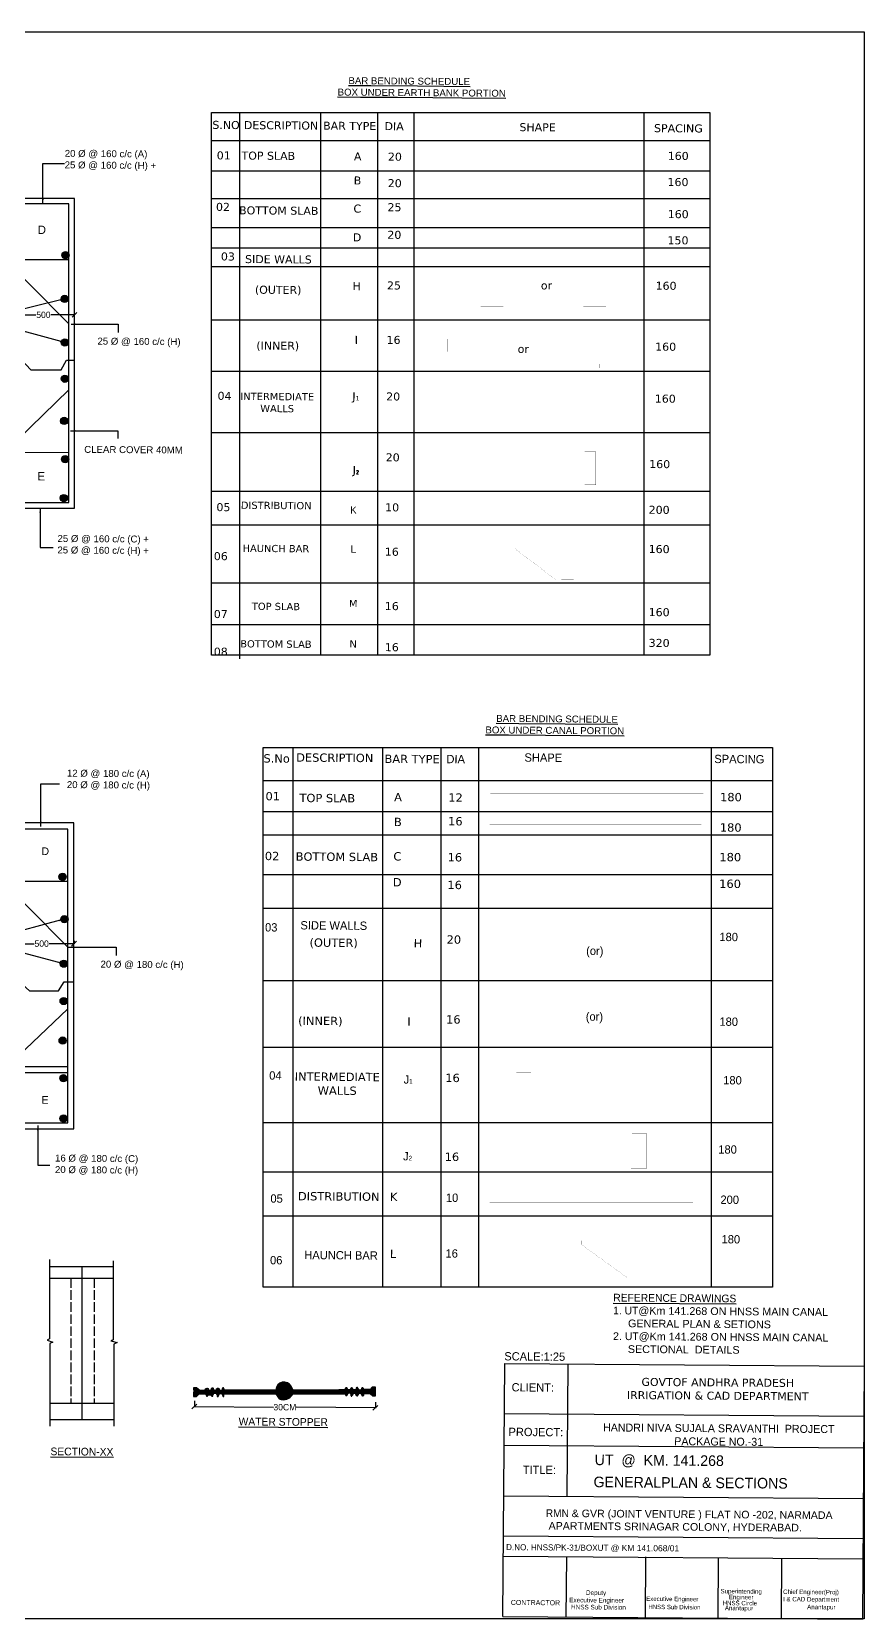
# Model space of a CAD drawing. Header units: inches. Extents: x 104 to 1637, y 54 to 1045.
# Drawn here: x 1117 to 1637, y 54 to 1045 of the extents above; entities that cross this region are included whole.
import ezdxf

# ---------------------------------------------------------------- set-up
doc = ezdxf.new("R2010")
doc.units = ezdxf.units.IN
doc.header["$MEASUREMENT"] = 0
doc.linetypes.add('ACAD_ISO02W100', pattern=[15, 12, -3])
for name, color, linetype in [('DIMENSION', 7, 'Continuous'), ('DRAWING', 2, 'Continuous'), ('Hatch', 7, 'Continuous'), ('TEXT', 7, 'Continuous')]:
    doc.layers.add(name, color=color, linetype=linetype)
doc.dimstyles.get("Standard").update_dxf_attribs({"dimtxt": 4, "dimasz": 3, "dimexe": 0.18, "dimexo": 0.0625, "dimgap": 0.09, "dimtad": 0, "dimtih": 1, "dimtoh": 1, "dimdec": 4, "dimzin": 0, "dimdsep": 46, "dimlunit": 4, "dimtxsty": 'Standard', "dimblk": 'OBLIQUE', "dimcen": 0.09, "dimadec": 0, "dimazin": 0, "dimtfac": 1, "dimtdec": 4, "dimtofl": 0, "dimtmove": 0, "dimatfit": 3, "dimfxl": 1, "dimtolj": 1, "dimtzin": 0, "dimarcsym": 0})

# ---------------------------------------------------------------- blocks, each defined once
blk = doc.blocks.new('_Oblique')
at = {"color": 0, "linetype": 'ByBlock', "lineweight": -2}
blk.add_line((-0.5, -0.5), (0.5, 0.5), dxfattribs=at)
blk = doc.blocks.new('*D26')
at = {"layer": 'Defpoints', "color": 0, "transparency": 16777216}
for p in [(1218.97, 190.67), (1331.93, 189.84), (1331.9, 186.29)]:
    blk.add_point(p, dxfattribs=at)
at = {"layer": 'DIMENSION', "color": 0, "lineweight": -2, "transparency": 16777216}
for p, q in [((1218.97, 190.61), (1218.94, 186.94)), ((1331.93, 189.78), (1331.9, 186.11)), ((1218.94, 187.12), (1268.33, 186.76)), ((1331.9, 186.29), (1282.51, 186.65))]:
    blk.add_line(p, q, dxfattribs=at)
at = {"layer": 'DIMENSION', "color": 0, "lineweight": -2, "transparency": 16777216, "xscale": 3, "yscale": 3, "zscale": 3}
for p, rotation in [((1218.94, 187.12), 179.5770000000002), ((1331.9, 186.29), 359.5770000000002)]:
    blk.add_blockref('_Oblique', p, dxfattribs=dict(at, rotation=rotation))
at = {"layer": 'DIMENSION', "color": 0, "transparency": 16777216, "insert": (1275.42, 186.7), "char_height": 4, "attachment_point": 5}
blk.add_mtext('\\A1;30CM', dxfattribs=at)
blk = doc.blocks.new('*D27')
at = {"layer": 'Defpoints', "color": 0, "transparency": 16777216}
for p in [(1103.45, 477.92), (1143.82, 477.92), (1143.82, 476.04)]:
    blk.add_point(p, dxfattribs=at)
at = {"layer": 'DIMENSION', "color": 0, "lineweight": -2, "transparency": 16777216}
for p, q in [((1103.45, 477.86), (1103.45, 475.86)), ((1103.45, 476.04), (1118.88, 476.04)), ((1143.82, 476.04), (1128.39, 476.04)), ((1143.82, 477.86), (1143.82, 475.86))]:
    blk.add_line(p, q, dxfattribs=at)
at = {"layer": 'DIMENSION', "color": 0, "lineweight": -2, "transparency": 16777216, "xscale": 3, "yscale": 3, "zscale": 3, "rotation": 180}
blk.add_blockref('_Oblique', (1103.45, 476.04), dxfattribs=at)
at = {"layer": 'DIMENSION', "color": 0, "lineweight": -2, "transparency": 16777216, "xscale": 3, "yscale": 3, "zscale": 3}
blk.add_blockref('_Oblique', (1143.82, 476.04), dxfattribs=at)
at = {"layer": 'DIMENSION', "color": 0, "transparency": 16777216, "insert": (1123.63, 476.04), "char_height": 4, "attachment_point": 5}
blk.add_mtext('\\A1;500', dxfattribs=at)
blk = doc.blocks.new('*D64')
at = {"layer": 'Defpoints', "color": 0, "transparency": 16777216}
for p in [(1105.3, 867.44), (1144.18, 868.54), (1144.18, 867.44)]:
    blk.add_point(p, dxfattribs=at)
at = {"layer": 'DIMENSION', "color": 0, "lineweight": -2, "transparency": 16777216}
for p, q in [((1105.3, 867.51), (1105.3, 868.72)), ((1105.3, 868.54), (1119.99, 868.54)), ((1144.18, 868.54), (1129.5, 868.54)), ((1144.18, 867.51), (1144.18, 868.72))]:
    blk.add_line(p, q, dxfattribs=at)
at = {"layer": 'DIMENSION', "color": 0, "lineweight": -2, "transparency": 16777216, "xscale": 3, "yscale": 3, "zscale": 3, "rotation": 180}
blk.add_blockref('_Oblique', (1105.3, 868.54), dxfattribs=at)
at = {"layer": 'DIMENSION', "color": 0, "lineweight": -2, "transparency": 16777216, "xscale": 3, "yscale": 3, "zscale": 3}
blk.add_blockref('_Oblique', (1144.18, 868.54), dxfattribs=at)
at = {"layer": 'DIMENSION', "color": 0, "transparency": 16777216, "insert": (1124.74, 868.54), "char_height": 4, "attachment_point": 5}
blk.add_mtext('\\A1;500', dxfattribs=at)

msp = doc.modelspace()

# ---------------------------------------------------------------- hatches: boundary and pattern name
at = {"layer": 'DRAWING'}
h = msp.add_hatch(dxfattribs=at)
h.set_pattern_fill('ANSI31', color=256, angle=-0.423, style=0)
h.set_pattern_definition([(44.577, (-208.84345, 47.85044), (-0.087733396, 0.089038481), [])])
edge = h.paths.add_edge_path()
edge.add_line((1218.53453, 198.96325), (1220.23351, 198.95071))
edge.add_line((1220.23351, 198.95071), (1222.3005, 197.28673))
edge.add_line((1222.3005, 197.28673), (1225.53351, 197.26286))
edge.add_line((1225.53351, 197.26286), (1226.16044, 198.13954))
edge.add_arc((1226.92763, 197.59092), 0.94317, 76.82064738, 144.43100093, ccw=False)
edge.add_arc((1226.92499, 197.57965), 0.95474, -21.51417234, 76.82064738, ccw=False)
edge.add_line((1227.81321, 197.22952), (1229.15033, 197.18298))
edge.add_line((1229.15033, 197.18298), (1229.74262, 198.34414))
edge.add_arc((1230.54926, 197.93269), 0.90552, 117.64590275, 152.97470842, ccw=False)
edge.add_arc((1230.30984, 198.38977), 0.38952, -2.10663614, 117.64590275, ccw=False)
edge.add_arc((1231.7346, 198.33736), 1.03621, 177.89336386, 243.92340734)
edge.add_line((1231.27912, 197.40663), (1232.59672, 197.37084))
edge.add_arc((1232.60341, 197.61691), 0.24616, 268.44370323, 372.92701185)
edge.add_arc((1233.64169, 197.85522), 0.81912, 71.58448844, 192.92701185, ccw=False)
edge.add_arc((1233.63335, 197.83017), 0.84552, -23.05611524, 71.58448844, ccw=False)
edge.add_line((1234.41133, 197.49903), (1236.01414, 197.41679))
edge.add_arc((1240.62997, 195.6121), 4.95608, 140.85342259, 158.64553056, ccw=False)
edge.add_arc((1236.96596, 198.5947), 0.23158, 42.24628639, 140.85342259, ccw=False)
edge.add_arc((1235.90286, 197.62918), 1.66769, 4.3585872, 42.24628639, ccw=False)
edge.add_arc((1237.97444, 197.78707), 0.40989, 184.3585872, 270.4903494)
edge.add_line((1237.97795, 197.37719), (1269.96826, 197.65098))
edge.add_arc((1274.93802, 197.49856), 4.9721, 27.40138302, 178.24337953, ccw=False)
edge.add_line((1279.35228, 199.78683), (1280.58439, 197.40998))
edge.add_line((1280.58439, 197.40998), (1309.03172, 197.57918))
edge.add_line((1309.03172, 197.57918), (1312.73602, 197.5408))
edge.add_arc((1312.41557, 198.20481), 0.73729, 295.76156408, 364.75739783)
edge.add_arc((1313.73091, 198.31428), 0.58259, 89.61125713, 184.75739783, ccw=False)
edge.add_arc((1313.73034, 198.23068), 0.66618, 26.27576464, 89.61125713, ccw=False)
edge.add_line((1314.32769, 198.5256), (1314.82372, 197.52088))
edge.add_line((1314.82372, 197.52088), (1316.09176, 197.50904))
edge.add_arc((1316.15849, 197.73624), 0.23679, 253.63127239, 355.25760712)
edge.add_arc((1318.42243, 197.54842), 2.03493, 140.53191555, 175.25760712, ccw=False)
edge.add_arc((1317.03564, 198.6903), 0.23852, 65.58222509, 140.53191555, ccw=False)
edge.add_arc((1316.52948, 197.5754), 1.46294, 23.79603264, 65.58222509, ccw=False)
edge.add_line((1317.86806, 198.16567), (1318.13471, 197.56097))
edge.add_line((1318.13471, 197.56097), (1319.54893, 197.55053))
edge.add_arc((1319.14428, 198.25197), 0.80979, 299.97988277, 368.86087981)
edge.add_arc((1320.51327, 198.46539), 0.57574, 20.32322941, 188.86087981, ccw=False)
edge.add_line((1321.05318, 198.66535), (1321.33448, 197.90583))
edge.add_line((1321.33448, 197.90583), (1321.73031, 197.47375))
edge.add_line((1321.73031, 197.47375), (1322.87546, 197.4412))
edge.add_arc((1322.3665, 198.11025), 0.84063, 307.26157055, 362.66607688)
edge.add_arc((1323.88682, 198.18104), 0.68133, 23.02671191, 182.66607688, ccw=False)
edge.add_line((1324.51386, 198.44755), (1324.82455, 197.71656))
edge.add_line((1324.82455, 197.71656), (1328.67637, 197.68813))
edge.add_line((1328.67637, 197.68813), (1329.9564, 199.18936))
edge.add_line((1329.9564, 199.18936), (1331.98212, 199.1744))
edge.add_line((1331.98212, 199.1744), (1331.94224, 193.77263))
edge.add_line((1331.94224, 193.77263), (1330.2418, 193.78519))
edge.add_line((1330.2418, 193.78519), (1328.6586, 195.28082))
edge.add_line((1328.6586, 195.28082), (1324.77932, 195.30946))
edge.add_line((1324.77932, 195.30946), (1324.65087, 194.18987))
edge.add_arc((1324.05371, 194.51086), 0.67796, 184.3735284, 331.74040879, ccw=False)
edge.add_arc((1322.31415, 194.37781), 1.06669, 4.3735284, 135.57477442)
edge.add_arc((1323.14461, 193.56385), 2.22953, 135.57477442, 169.13287287)
edge.add_arc((1320.63236, 194.04614), 0.3286, 244.67065842, 349.13287287, ccw=False)
edge.add_arc((1321.17828, 195.19951), 1.60464, 189.01220952, 244.67065842, ccw=False)
edge.add_arc((1318.8454, 194.82951), 0.75739, 9.01220952, 155.35821541)
edge.add_arc((1312.12189, 197.91371), 6.63976, 321.42272958, 335.35821541, ccw=False)
edge.add_arc((1317.05124, 193.98185), 0.33436, 171.00570619, 321.42272958, ccw=False)
edge.add_arc((1315.21443, 194.27259), 1.52532, 351.00570619, 395.47726084)
edge.add_arc((1315.58018, 194.53326), 1.07618, 35.47726084, 132.73821482)
edge.add_arc((1316.13888, 193.92862), 1.89942, 132.73821482, 169.82759296)
edge.add_arc((1313.88324, 194.33335), 0.39224, 213.16032256, 349.82759296, ccw=False)
edge.add_line((1313.55488, 194.1188), (1313.10382, 194.80914))
edge.add_line((1313.10382, 194.80914), (1280.39598, 195.05061))
edge.add_arc((1274.45621, 198.09037), 6.67241, 247.10716231, 332.89830347, ccw=False)
edge.add_line((1271.86058, 191.94352), (1269.74126, 195.02672))
edge.add_line((1269.74126, 195.02672), (1238.23649, 194.9881))
edge.add_arc((1238.02494, 194.23078), 0.78631, 74.39291932, 205.47933916)
edge.add_arc((1237.0075, 193.74594), 0.34075, -183.08245445, 25.47933916, ccw=False)
edge.add_arc((1235.30768, 193.83748), 1.36153, 356.91754555, 540.61300338)
edge.add_arc((1233.51267, 193.81827), 0.43358, -189.47879336, 0.61300338, ccw=False)
edge.add_arc((1231.79526, 194.10502), 1.30761, 350.52120664, 547.78356375)
edge.add_arc((1230.13949, 193.87869), 0.36356, -154.10158906, 7.78356375, ccw=False)
edge.add_arc((1228.49986, 193.08258), 1.45912, 25.89841094, 149.86988186)
edge.add_arc((1226.85466, 194.03742), 0.44308, 202.68766774, 329.86988186, ccw=False)
edge.add_line((1226.44587, 193.86652), (1225.98244, 194.97505))
edge.add_line((1225.98244, 194.97505), (1222.03073, 195.00423))
edge.add_line((1222.03073, 195.00423), (1220.26723, 193.31413))
edge.add_line((1220.26723, 193.31413), (1218.49292, 193.32723))
edge.add_line((1218.49292, 193.32723), (1218.53453, 198.96325))
at = {"layer": 'Hatch'}
for points in [[(1140.73453, 905.74158, 1), (1136.21025, 905.74158, 1)], [(1140.27189, 878.47622, 1), (1135.74761, 878.47622, 1)], [(1140.41113, 851.3149, 1), (1135.88684, 851.3149, 1)], [(1140.40505, 828.65655, 1), (1135.88076, 828.65655, 1)], [(1139.90945, 802.31695, 1), (1135.38517, 802.31695, 1)], [(1140.60058, 778.48398, 1), (1136.0763, 778.48398, 1)], [(1139.717, 754.20174, 1), (1135.19272, 754.20174, 1)], [(1138.97039, 517.75359, 1), (1134.4461, 517.75359, 1)], [(1140.0786, 491.35728, 1), (1135.55432, 491.35728, 1)], [(1139.71237, 463.56732, 1), (1135.18808, 463.56732, 1)], [(1139.61716, 440.26431, 1), (1135.09288, 440.26431, 1)], [(1138.99931, 415.53799, 1), (1134.47503, 415.53799, 1)], [(1139.47569, 392.05671, 1), (1134.9514, 392.05671, 1)], [(1139.59673, 366.95512, 1), (1135.07245, 366.95512, 1)]]:
    msp.add_hatch(color=256, dxfattribs=at).paths.add_polyline_path(points)

# ---------------------------------------------------------------- linework, layer by layer
at = {"layer": 'DIMENSION'}
for points in [[(1636.92071, 54.72718), (104.28326, 54.72718), (104.28326, 1045.24728), (1636.92071, 1045.24728)], [(1229.61237, 994.8033), (1540.5813, 994.8033), (1540.5813, 656.14488), (1229.61237, 656.14488)], [(1261.842, 598.43613), (1579.80989, 598.43613), (1579.80989, 261.61105), (1261.842, 261.61105)]]:
    msp.add_lwpolyline(points, close=True, dxfattribs=at)
for points in [[(1247.10028, 994.8033), (1247.10028, 653.84469)], [(1297.74924, 994.8033), (1297.74924, 656.14488)], [(1333.20353, 994.8033), (1333.20353, 656.14488)], [(1355.99557, 994.8033), (1355.99557, 656.14488)], [(1499.41077, 994.8033), (1499.41077, 656.14488)], [(1229.61237, 977.26466), (1540.5813, 977.26466)], [(1229.61237, 958.50939), (1540.5813, 958.50939)], [(1229.61237, 941.09379), (1540.5813, 941.09379)], [(1229.61237, 923.00835), (1540.5813, 923.00835)], [(1229.61237, 910.28156), (1540.5813, 910.28156)], [(1229.61237, 898.64808), (1540.5813, 898.64808)], [(1229.61237, 865.39855), (1540.5813, 865.39855)], [(1229.61237, 833.41103), (1540.5813, 833.41103)], [(1229.61237, 795.13098), (1540.5813, 795.13098)], [(1229.61237, 758.46137), (1540.5813, 758.46137)], [(1229.61237, 737.47245), (1540.5813, 737.47245)], [(1229.61237, 701.36222), (1540.5813, 701.36222)], [(1229.61237, 675.36646), (1540.5813, 675.36646)], [(1280.49916, 598.43613), (1280.49916, 261.61105)], [(1336.31043, 598.43613), (1336.31043, 261.61105)], [(1372.75768, 598.43613), (1372.75768, 261.61105)], [(1396.19627, 598.43613), (1396.19627, 261.61105)], [(1541.53257, 598.43613), (1541.53257, 261.61105)], [(1261.842, 577.93703), (1579.80989, 577.93703)], [(1261.842, 558.64236), (1579.80989, 558.64236)], [(1261.842, 543.94165), (1579.80989, 543.94165)], [(1261.842, 519.30611), (1579.80989, 519.30611)], [(1261.842, 498.17385), (1579.80989, 498.17385)], [(1261.842, 453.01407), (1579.80989, 453.01407)], [(1261.842, 411.38234), (1579.80989, 411.38234)], [(1261.842, 364.40371), (1579.80989, 364.40371)], [(1261.842, 333.71625), (1579.80989, 333.71625)], [(1261.842, 306.12291), (1579.80989, 306.12291)], [(1411.47582, 56.03152), (1412.64251, 214.05835)], [(1412.64251, 214.05835), (1637.06077, 212.4015)], [(1452.04287, 213.76746), (1451.4321, 131.03926)], [(1637.06077, 212.4015), (1635.89408, 54.37467)], [(1412.4117, 182.79524), (1636.82996, 181.13839)], [(1412.26616, 163.08259), (1636.68442, 161.42573)], [(1412.03174, 131.33014), (1636.45, 129.67329)], [(1411.84843, 106.50177), (1636.26669, 104.84492)], [(1411.75496, 93.84162), (1636.17323, 92.18477)], [(1451.15532, 93.55073), (1450.87467, 55.53695)], [(1500.43991, 55.26935), (1500.72088, 93.32657)], [(1545.889, 54.79203), (1546.16997, 92.84925)], [(1585.40953, 54.50026), (1585.69051, 92.55748)], [(1411.47582, 56.03152), (1635.89408, 54.37467)]]:
    msp.add_lwpolyline(points, dxfattribs=at)
at = {"layer": 'DRAWING'}
for points, const_width in [([(1364.74214, 967.95346), (1493.93131, 967.95346)], 0.05775), ([(1364.15746, 947.69387), (1494.40242, 947.69387)], 0.05775), ([(1364.15746, 929.68058), (1494.40242, 929.68058)], 0.05775), ([(1364.15746, 916.86344), (1494.40242, 916.86344)], 0.05775), ([(1412.05044, 894.73393), (1397.62857, 894.73393), (1397.62857, 873.9489), (1411.80002, 873.9489)], 0.05775), ([(1461.45824, 894.73393), (1475.88011, 894.73393), (1475.88011, 873.9489), (1461.70866, 873.9489)], 0.05775), ([(1376.99257, 856.35477), (1376.83968, 835.6463)], 0.05775), ([(1471.7717, 856.2866), (1471.61764, 835.41987)], 0.05775), ([(1399.22906, 821.81021), (1392.19317, 821.81021), (1392.19317, 801.18958), (1399.25644, 801.18958)], 0.05775), ([(1462.49731, 783.06195), (1469.5332, 783.06195), (1469.5332, 762.44132), (1462.46993, 762.44132)], 0.05775), ([(1369.86327, 745.68908), (1481.81498, 745.68908)], 0.05775), ([(1418.69729, 734.99279), (1418.60819, 722.92408), (1444.54894, 703.20315), (1457.03736, 703.11095)], 0.05775), ([(1403.76959, 569.79683), (1536.62064, 569.79683)], 0.06), ([(1403.24289, 550.43166), (1535.27125, 550.43166)], 0.06), ([(1402.69278, 530.21194), (1532.54402, 530.21194)], 0.06), ([(1403.89734, 508.96612), (1533.35516, 508.96612)], 0.06), ([(1449.16987, 483.99198), (1439.51425, 483.99198), (1439.51425, 459.99984), (1451.63514, 459.99984)], 0.06), ([(1482.45097, 483.99198), (1492.10659, 483.99198), (1492.10659, 459.99984), (1479.9857, 459.99984)], 0.06), ([(1417.17536, 440.0656), (1417.17536, 418.2902)], 0.06), ([(1517.34454, 440.0656), (1517.34454, 418.2902)], 0.06), ([(1429.11382, 395.85079), (1419.96856, 395.85079), (1419.96856, 374.04032), (1429.60857, 374.04032)], 0.06), ([(1492.01079, 357.54406), (1501.15604, 357.54406), (1501.15604, 335.73359), (1491.51603, 335.73359)], 0.06), ([(1403.2277, 314.73254), (1530.15959, 314.73254)], 0.06), ([(1460.68096, 300.42899), (1460.59051, 288.17855), (1488.78395, 267.86429), (1499.35784, 267.78622)], 0.06)]:
    msp.add_lwpolyline(points, dxfattribs=dict(at, const_width=const_width))
for points in [[(187.44019, 747.88697), (1144.1844, 747.88697), (1144.1844, 941.25119), (187.44019, 941.25119), (187.44019, 747.88697)], [(1066.1881, 937.75502), (1140.68823, 862.98792)], [(1140.68823, 902.81956), (1108.79735, 902.81956)], [(1105.30118, 840.31352), (1111.34353, 840.31352), (1116.92352, 834.28286), (1135.84882, 834.28286), (1139.16256, 840.27063), (1144.1844, 840.27063)], [(1140.68823, 821.69857), (1068.12072, 751.38314)], [(1140.55011, 782.48668), (190.93636, 784.66066)], [(186.79334, 360.42007), (1143.81771, 360.42007), (1143.81771, 551.39215), (186.79334, 551.39215), (186.79334, 360.42007)], [(1066.81286, 547.57264), (1139.99819, 473.89465)], [(1139.99819, 514.77224), (190.61285, 514.77224)], [(1103.44632, 452.51632), (1109.65518, 452.51632), (1115.96377, 446.62805), (1134.16885, 446.62805), (1137.78171, 452.23189), (1143.81771, 452.23189)], [(1065.0214, 364.23958), (1139.99819, 435.39506)], [(1139.99819, 399.23691), (1107.60278, 399.23691)], [(1139.99819, 395.4174), (190.61285, 395.4174)], [(1128.54569, 278.84985), (1128.54569, 229.37236), (1127.06125, 228.62264), (1130.6118, 227.38273), (1128.73549, 226.46), (1128.73549, 174.9614)], [(1168.27215, 278.08944), (1168.27215, 228.86928), (1166.71897, 228.11685), (1170.80798, 227.04194), (1168.70968, 226.12828), (1168.70968, 174.80004)], [(1128.54331, 274.62206), (1168.27215, 274.62206)], [(1148.69377, 274.62206), (1148.69377, 179.10616)], [(1128.54331, 267.18818), (1168.27215, 267.18818)], [(1128.73549, 189.19788), (1168.70968, 189.19788)], [(1128.73549, 179.10616), (1168.70968, 179.10616)]]:
    msp.add_lwpolyline(points, dxfattribs=at)
for points in [[(190.93636, 751.38314), (1140.68823, 751.38314), (1140.68823, 937.75502), (190.93636, 937.75502)], [(190.61285, 364.23958), (1139.99819, 364.23958), (1139.99819, 547.57264), (190.61285, 547.57264)]]:
    msp.add_lwpolyline(points, close=True, dxfattribs=at)
at = {"layer": 'DRAWING', "linetype": 'ACAD_ISO02W100', "ltscale": 0.5}
for points in [[(1141.78538, 267.18818), (1141.78538, 189.19788)], [(1156.36594, 267.18818), (1156.36594, 189.19788)]]:
    msp.add_lwpolyline(points, dxfattribs=at)
at = {"layer": 'DRAWING'}
for points in [[(1218.53453, 198.96325), (1218.49292, 193.32723), (1220.26723, 193.31413), (1222.03073, 195.00423), (1225.98244, 194.97505), (1226.44587, 193.86652, 0.619918835), (1227.23788, 193.81501, -0.600691208), (1229.81244, 193.71989, 0.8532144), (1230.4997, 193.92792, -1.163247307), (1233.08501, 193.88967, 1.092186447), (1233.94623, 193.82291, -1.03278036), (1236.66724, 193.76426, 1.286429109), (1237.3151, 193.89253, -0.643754831), (1238.23649, 194.9881), (1269.74126, 195.02672), (1271.86058, 191.94352, 0.392858129), (1280.39598, 195.05061), (1313.10382, 194.80914), (1313.55488, 194.1188, 0.678753009), (1314.26931, 194.26408, -0.163260697), (1314.84984, 195.32367, -0.451837535), (1316.45656, 195.15785, -0.196516453), (1316.72099, 194.03413, 0.770222009), (1317.31264, 193.77335, 0.060880076), (1318.15698, 195.1453, -0.742300069), (1319.59344, 194.94815, 0.247745648), (1320.49177, 193.74913, 0.490231602), (1320.95506, 193.98419, -0.147480341), (1321.55236, 195.12447, -0.644463718), (1323.37773, 194.45916, 0.74923186), (1324.65087, 194.18987), (1324.77932, 195.30946), (1328.6586, 195.28082), (1330.2418, 193.78519), (1331.94224, 193.77263), (1331.98212, 199.1744), (1329.9564, 199.18936), (1328.67637, 197.68813), (1324.82455, 197.71656), (1324.51386, 198.44755, 0.836421668), (1323.20622, 198.14935, -0.246569928), (1322.87546, 197.4412), (1321.73031, 197.47375), (1321.33448, 197.90583), (1321.05318, 198.66535, 0.904660906), (1319.9444, 198.3767, -0.309939033), (1319.54893, 197.55053), (1318.13471, 197.56097), (1317.86806, 198.16567, 0.184374254), (1317.13424, 198.90749, 0.339209466), (1316.85151, 198.84192, 0.152689696), (1316.39447, 197.71666, -0.474975734), (1316.09176, 197.50904), (1314.82372, 197.52088), (1314.32769, 198.5256, 0.283610121), (1313.73486, 198.89685, 0.44077186), (1313.15033, 198.26596, -0.310488322), (1312.73602, 197.5408), (1309.03172, 197.57918), (1280.58439, 197.40998), (1279.35228, 199.78683, 0.773180579), (1269.96826, 197.65098), (1237.97795, 197.37719, -0.394574755), (1237.56573, 197.75592, 0.166838924), (1237.13739, 198.7504, 0.45892945), (1236.78636, 198.7409, 0.077789053), (1236.01414, 197.41679)], [(1218.53453, 198.96325), (1220.23351, 198.95071), (1222.3005, 197.28673), (1225.53351, 197.26286), (1226.16044, 198.13954, -0.303872577), (1227.14267, 198.50925, -0.457491774), (1227.81321, 197.22952), (1229.15033, 197.18298), (1229.74262, 198.34414, -0.155383719), (1230.1291, 198.73482, -0.575911495), (1230.6991, 198.37545, 0.296356092), (1231.27912, 197.40663), (1232.59672, 197.37084, 0.490345767), (1232.84333, 197.67198, -0.585187349), (1233.90045, 198.63239, -0.438140047), (1234.41133, 197.49903), (1236.01414, 197.41679)]]:
    msp.add_lwpolyline(points, format="xyb", dxfattribs=at)
for centre in [(1138.47239, 905.74158), (1138.00975, 878.47622), (1138.14899, 851.3149), (1138.1429, 828.65655), (1137.64731, 802.31695), (1138.33844, 778.48398), (1137.45486, 754.20174), (1136.70825, 517.75359), (1137.81646, 491.35728), (1137.45022, 463.56732), (1137.35502, 440.26431), (1136.73717, 415.53799), (1137.21355, 392.05671), (1137.33459, 366.95512)]:
    msp.add_circle(centre, 2.26214, dxfattribs=at)

# ---------------------------------------------------------------- texts
at = {"layer": 'TEXT'}
for s, height, p in [('UT  @  KM. 141.268', 6.603308, (1468.77944, 150.59915)), ('Deputy', 2.87946, (1463.37089, 69.54357)), ('Superintending ', 2.7785348, (1547.33917, 70.53296)), ('Chief Engineer(Proj)', 2.7785348, (1586.41629, 70.14314)), ('Executive Engineer', 2.8794596, (1452.89657, 64.96236)), ('HNSS Sub Division', 2.8794596, (1454.04962, 60.59507)), ('Executive Engineer', 2.7354866, (1500.97669, 65.79524)), ('HNSS Sub Division', 2.7354866, (1502.31123, 60.74051)), ('HNSS Circle', 2.7785348, (1548.61898, 63.13611)), ('Anantapur', 2.778535, (1550.06815, 60.03344)), ('I & CAD Department', 2.7785348, (1586.38351, 65.57419)), ('Anantapur', 2.778535, (1601.41672, 60.65892))]:
    msp.add_text(s, height=height, rotation=359.577, dxfattribs=at).set_placement(p)
at = {"layer": 'TEXT', "rotation": 359.577}
for s, insert, char_height, width, attachment_point in [('{\\fArial|b0|i0|c0|p32;    \\LBAR BENDING SCHEDULE\\PBOX UNDER EARTH BANK PORTION}', (1308.45337, 1016.93706), 4.307091, 20101.5149434, 1), ('{\\fVerdana|b0|i0|c0|p34;S.NO}', (1238.72727, 989.56898), 4.9950852, 214.075082, 2), ('{\\fVerdana|b0|i0|c0|p34;DESCRIPTION}', (1273.06683, 989.31545), 4.9950852, 214.075082, 2), ('{\\fVerdana|b0|i0|c0|p34;BAR TYPE}', (1315.92005, 988.99907), 4.9950852, 214.075082, 2), ('{\\fVerdana|b0|i0|c0|p34;DIA}', (1343.65617, 988.7943), 4.9950852, 214.075082, 2), ('{\\fVerdana|b0|i0|c0|p34;SHAPE}', (1433.18551, 988.13331), 4.9950852, 214.075082, 2), ('{\\fVerdana|b0|i0|c0|p34;SPACING}', (1521.08662, 987.48435), 4.9950852, 214.075082, 2), ('{\\fArial|b0|i0|c0|p32;20 Ø @ 160 c/c (A) \\P25 Ø @ 160 c/c (H) +}', (1138.05629, 971.49731), 4.307091, 20101.5149434, 1), ('{\\fVerdana|b0|i0|c0|p34;01}', (1237.28826, 970.56006), 4.9950852, 214.075082, 2), ('{\\fVerdana|b0|i0|c0|p34;TOP SLAB}', (1265.14006, 970.35444), 4.9950852, 214.075082, 2), ('{\\fVerdana|b0|i0|c0|p34;A}', (1320.89708, 969.94279), 4.9950852, 214.075082, 2), ('{\\fVerdana|b0|i0|c0|p34;20}', (1344.14837, 969.77113), 4.9950852, 214.075082, 2), ('{\\fVerdana|b0|i0|c0|p34;160}', (1520.9595, 970.26556), 4.9950852, 214.075082, 2), ('{\\fVerdana|b0|i0|c0|p34;B}', (1320.78613, 954.91545), 4.9950852, 214.075082, 2), ('{\\fVerdana|b0|i0|c0|p34;20}', (1344.02624, 953.22904), 4.9950852, 214.075082, 2), ('{\\fVerdana|b0|i0|c0|p34;160}', (1520.83895, 953.93741), 4.9950852, 214.075082, 2), ('{\\fVerdana|b0|i0|c0|p34;02}', (1236.82273, 938.42567), 4.9950852, 214.075082, 2), ('{\\fVerdana|b0|i0|c0|p34;BOTTOM SLAB}', (1271.63669, 936.12505), 4.9950852, 214.075082, 2), ('{\\fVerdana|b0|i0|c0|p34;C}', (1320.6566, 937.36956), 4.9950852, 214.075082, 2), ('{\\fVerdana|b0|i0|c0|p34;25}', (1343.91541, 938.21722), 4.9950852, 214.075082, 2), ('{\\fVerdana|b0|i0|c0|p34;160}', (1520.9595, 933.89259), 4.9950852, 214.075082, 2), ('{\\fArial|b0|i0|c0|p32;D}', (1121.10378, 924.25565), 5.2115801, 24322.8330815, 1), ('{\\fVerdana|b0|i0|c0|p34;D}', (1320.52401, 919.41083), 4.9950852, 214.075082, 2), ('{\\fVerdana|b0|i0|c0|p34;20}', (1343.78833, 921.00422), 4.9950852, 214.075082, 2), ('{\\fVerdana|b0|i0|c0|p34;150}', (1520.83895, 917.56443), 4.9950852, 214.075082, 2), ('{\\fVerdana|b0|i0|c0|p34;03}', (1239.90492, 907.48958), 4.9950852, 214.075082, 2), ('{\\fVerdana|b0|i0|c0|p34;SIDE WALLS}', (1271.41215, 905.71121), 4.9950852, 214.075082, 2), ('{\\fVerdana|b0|i0|c0|p34;(OUTER)}', (1271.27142, 886.64983), 4.9950852, 214.075082, 2), ('{\\fVerdana|b0|i0|c0|p34;H}', (1320.29907, 888.94289), 4.9950852, 214.075082, 2), ('{\\fVerdana|b0|i0|c0|p34;25}', (1343.55501, 889.40153), 4.9950852, 214.075082, 2), ('{\\fVerdana|b0|i0|c0|p34;or}', (1438.72508, 889.40153), 4.9950852, 214.075082, 2), ('{\\fVerdana|b0|i0|c0|p34;160}', (1513.4028, 889.20666), 4.9950852, 214.075082, 2), ('{\\fArial|b0|i0|c0|p32;\\P25 Ø @ 160 c/c (H) }', (1158.51234, 861.48921), 4.307091, 20101.5149434, 1), ('{\\fVerdana|b0|i0|c0|p34;I}', (1320.05178, 855.44762), 4.9950852, 214.075082, 2), ('{\\fVerdana|b0|i0|c0|p34;16}', (1343.30404, 855.40827), 4.9950852, 214.075082, 2), ('{\\fVerdana|b0|i0|c0|p34;(INNER)}', (1271.01423, 851.81324), 4.9950852, 214.075082, 2), ('{\\fVerdana|b0|i0|c0|p34;or}', (1424.27077, 849.75671), 4.9950852, 214.075082, 2), ('{\\fVerdana|b0|i0|c0|p34;160}', (1513.122, 851.17273), 4.9950852, 214.075082, 2), ('{\\fVerdana|b0|i0|c0|p34;04}', (1237.81169, 820.49459), 4.9950852, 214.075082, 2), ('{\\fVerdana|b0|i0|c0|p34;INTERMEDIATE\\PWALLS}', (1270.69192, 819.80142), 4.4955767, 192.6675738, 2), ('{\\fVerdana|b0|i0|c0|p34;J\\H0.5533x;1}', (1319.79132, 820.16924), 4.9950852, 214.075082, 2), ('{\\fVerdana|b0|i0|c0|p34;20}', (1343.04338, 820.10179), 4.9950852, 214.075082, 2), ('{\\fVerdana|b0|i0|c0|p34;160}', (1512.88259, 818.74511), 4.9950852, 214.075082, 2), ('{\\fArial|b0|i0|c0|p32;CLEAR COVER 40MM}', (1150.22358, 786.74283), 4.307091, 20101.5149434, 1), ('{\\fVerdana|b0|i0|c0|p34;J\\Ftxt.shx|c0;\\H0.4625x;2}', (1319.79132, 774.16336), 4.9950852, 214.075082, 2), ('{\\fVerdana|b0|i0|c0|p34;20}', (1342.7628, 782.09821), 4.9950852, 214.075082, 2), ('{\\fVerdana|b0|i0|c0|p34;160}', (1509.41085, 777.88329), 4.9950852, 214.075082, 2), ('{\\fArial|b0|i0|c0|p32;E}', (1121.00837, 770.42213), 5.2115801, 24322.8330815, 1), ('{\\fVerdana|b0|i0|c0|p34;05}', (1237.08603, 751.02572), 4.9950852, 214.075082, 2), ('{\\fVerdana|b0|i0|c0|p34;DISTRIBUTION}', (1270.06227, 751.82964), 4.4955767, 192.6675738, 2), ('K', (1318.26836, 748.92468), 4.49558, 192.6675738, 2), ('{\\fVerdana|b0|i0|c0|p34;10}', (1342.39361, 750.87875), 4.9950852, 214.075082, 2), ('{\\fVerdana|b0|i0|c0|p34;200}', (1509.07117, 749.35455), 4.9950852, 214.075082, 2), ('{\\fArial|b0|i0|c0|p32;25 Ø @ 160 c/c (C) +\\P25 Ø @ 160 c/c (H) +}', (1133.53263, 731.13577), 4.307091, 20101.5149434, 1), ('{\\fVerdana|b0|i0|c0|p34;HAUNCH BAR}', (1269.87178, 724.93445), 4.4955767, 192.6675738, 2), ('{\\fVerdana|b0|i0|c0|p34;L}', (1318.09669, 724.57842), 4.4955767, 192.6675738, 2), ('{\\fVerdana|b0|i0|c0|p34;160}', (1509.07117, 724.83909), 4.9950852, 214.075082, 2), ('{\\fVerdana|b0|i0|c0|p34;06}', (1235.4385, 720.4262), 4.9950852, 214.075082, 2), ('{\\fVerdana|b0|i0|c0|p34;16}', (1342.19728, 723.19203), 4.9950852, 214.075082, 2), ('{\\fVerdana|b0|i0|c0|p34;07}', (1235.4385, 684.28712), 4.9950852, 214.075082, 2), ('{\\fVerdana|b0|i0|c0|p34;TOP SLAB}', (1269.87178, 688.79537), 4.4955767, 192.6675738, 2), ('{\\fVerdana|b0|i0|c0|p34;M}', (1318.09669, 690.63202), 4.4955767, 192.6675738, 2), ('{\\fVerdana|b0|i0|c0|p34;16}', (1342.19728, 689.24563), 4.9950852, 214.075082, 2), ('{\\fVerdana|b0|i0|c0|p34;160}', (1509.07117, 685.45552), 4.9950852, 214.075082, 2), ('{\\fVerdana|b0|i0|c0|p34;BOTTOM SLAB}', (1269.87178, 665.32746), 4.4955767, 192.6675738, 2), ('{\\fVerdana|b0|i0|c0|p34;N}', (1318.09669, 665.41416), 4.4955767, 192.6675738, 2), ('{\\fVerdana|b0|i0|c0|p34;320}', (1509.07117, 666.26415), 4.9950852, 214.075082, 2), ('{\\fVerdana|b0|i0|c0|p34;08}', (1235.4385, 660.81921), 4.9950852, 214.075082, 2), ('{\\fVerdana|b0|i0|c0|p34;16}', (1342.19728, 663.60351), 4.9950852, 214.075082, 2), ('{\\fArial|b0|i0|c0|p32;    \\LBAR BENDING SCHEDULE\\PBOX UNDER CANAL PORTION}', (1400.7004, 618.83818), 4.307091, 20101.5149434, 1), ('{\\fVerdana|b0|i0|c0|p34;DESCRIPTION}', (1306.57538, 594.70636), 5.189699, 222.4156696, 2), ('SHAPE', (1436.7729, 594.76415), 5.189699, 222.4156696, 2), ('\\pt150.748;{\\fArial|b0|i0|c0|p32;12 Ø @ 180 c/c (A)\\P20 Ø @ 180 c/c (H)}', (1139.4364, 584.67173), 4.307091, 20101.5149434, 1), ('{\\fVerdana|b0|i0|c0|p34;S.No}', (1270.32249, 594.26544), 5.189699, 222.4156696, 2), ('{\\fVerdana|b0|i0|c0|p34;BAR TYPE}', (1354.86486, 593.919), 5.189699, 222.4156696, 2), ('DIA', (1382.07798, 593.8693), 5.189699, 222.4156696, 2), ('SPACING', (1559.12759, 593.86082), 5.189699, 222.4156696, 2), ('{\\fVerdana|b0|i0|c0|p34;01}', (1267.90459, 570.70826), 5.189699, 222.4156696, 2), ('{\\fVerdana|b0|i0|c0|p34;TOP SLAB}', (1301.95216, 569.52248), 5.189699, 222.4156696, 2), ('{\\fVerdana|b0|i0|c0|p34;A}', (1346.08333, 570.13107), 5.189699, 222.4156696, 2), ('{\\fVerdana|b0|i0|c0|p34;12}', (1381.97968, 569.86606), 5.189699, 222.4156696, 2), ('{\\fVerdana|b0|i0|c0|p34;180}', (1553.88234, 570.15121), 5.189699, 222.4156696, 2), ('{\\fVerdana|b0|i0|c0|p34;16}', (1381.8705, 555.07818), 5.189699, 222.4156696, 2), ('{\\fVerdana|b0|i0|c0|p34;B}', (1345.96885, 554.62487), 5.189699, 222.4156696, 2), ('{\\fVerdana|b0|i0|c0|p34;180}', (1553.74214, 551.1616), 5.189699, 222.4156696, 2), ('{\\fArial|b0|i0|c0|p32;D}', (1123.51388, 536.14078), 4.7378001, 22111.6664378, 1), ('{\\fVerdana|b0|i0|c0|p34;02}', (1267.49197, 533.36697), 5.189699, 222.4156696, 2), ('{\\fVerdana|b0|i0|c0|p34;BOTTOM SLAB}', (1307.91325, 532.88177), 5.189699, 222.4156696, 2), ('{\\fVerdana|b0|i0|c0|p34;C}', (1345.67348, 533.16549), 5.189699, 222.4156696, 2), ('{\\fVerdana|b0|i0|c0|p34;16}', (1381.56748, 532.58231), 5.189699, 222.4156696, 2), ('{\\fVerdana|b0|i0|c0|p34;180}', (1553.46882, 532.68788), 5.189699, 222.4156696, 2), ('{\\fVerdana|b0|i0|c0|p34;D}', (1345.5541, 516.99448), 5.189699, 222.4156696, 2), ('{\\fVerdana|b0|i0|c0|p34;16}', (1381.43988, 515.29916), 5.189699, 222.4156696, 2), ('{\\fVerdana|b0|i0|c0|p34;160}', (1553.34594, 516.04361), 5.189699, 222.4156696, 2), ('03', (1266.95262, 488.836), 5.189699, 222.4156696, 2), ('SIDE WALLS', (1305.98149, 489.99165), 5.189699, 222.4156696, 2), ('{\\fVerdana|b0|i0|c0|p34;(OUTER)}', (1305.9023, 479.26516), 5.189699, 222.4156696, 2), ('{\\fVerdana|b0|i0|c0|p34;H}', (1358.54362, 478.86626), 5.189699, 222.4156696, 2), ('{\\fVerdana|b0|i0|c0|p34;20}', (1380.92644, 481.23629), 5.189699, 222.4156696, 2), ('180', (1552.4684, 482.83832), 5.189699, 222.4156696, 2), ('(or)', (1468.9061, 474.18893), 5.189699, 222.4156696, 2), ('{\\fArial|b0|i0|c0|p32;20 Ø @ 180 c/c (H)}', (1160.40459, 465.45245), 4.307091, 20101.5149434, 1), ('{\\fVerdana|b0|i0|c0|p34;(INNER)}', (1297.60158, 430.46469), 5.189699, 222.4156696, 2), ('{\\fVerdana|b0|i0|c0|p34;I}', (1352.95149, 430.05605), 5.189699, 222.4156696, 2), ('{\\fVerdana|b0|i0|c0|p34;16}', (1380.62302, 431.36064), 5.189699, 222.4156696, 2), ('(or)', (1468.66787, 433.14175), 5.189699, 222.4156696, 2), ('180', (1552.4684, 429.96137), 5.189699, 222.4156696, 2), ('04', (1269.54208, 396.36948), 5.189699, 222.4156696, 2), ('{\\fVerdana|b0|i0|c0|p34;INTERMEDIATE\\PWALLS}', (1308.17965, 395.58069), 5.189699, 222.4156696, 2), ('J{\\H0.5533x;1}', (1352.42783, 393.86618), 5.189699, 222.4156696, 2), ('{\\fVerdana|b0|i0|c0|p34;16}', (1380.09724, 394.88334), 5.189699, 222.4156696, 2), ('180', (1554.84333, 393.39796), 5.189699, 222.4156696, 2), ('{\\fArial|b0|i0|c0|p32;E}', (1123.51388, 380.9106), 4.7378001, 22111.6664378, 1), ('180', (1551.77829, 350.2084), 5.189699, 222.4156696, 2), ('\\pt150.748;{\\fArial|b0|i0|c0|p32;16 Ø @ 180 c/c (C)\\P20 Ø @ 180 c/c (H)}', (1132.01668, 344.38291), 4.307091, 20101.5149434, 1), ('J{\\H0.5533x;2}', (1352.07896, 345.96416), 5.189699, 222.4156696, 2), ('{\\fVerdana|b0|i0|c0|p34;16}', (1379.7385, 345.64395), 5.189699, 222.4156696, 2), ('05', (1270.30112, 319.57469), 5.189699, 222.4156696, 2), ('{\\fVerdana|b0|i0|c0|p34;DISTRIBUTION}', (1309.07688, 320.89516), 5.189699, 222.4156696, 2), ('{\\fVerdana|b0|i0|c0|p34;K}', (1343.3611, 320.59926), 5.189699, 222.4156696, 2), ('10', (1379.81672, 320.08904), 5.189699, 222.4156696, 2), ('200', (1553.12548, 318.81991), 5.189699, 222.4156696, 2), ('180', (1553.81471, 294.14733), 5.189699, 222.4156696, 2), ('06', (1270.05771, 281.08727), 5.189699, 222.4156696, 2), ('HAUNCH BAR', (1310.52873, 284.17401), 5.189699, 222.4156696, 2), ('L', (1343.13968, 285.09015), 5.1897, 222.4156696, 2), ('16', (1379.60062, 285.2997), 5.189699, 222.4156696, 2), ('\\pt134.597;{\\LREFERENCE DRAWINGS\\P\\ptz;}1. UT{\\fArial|b0|i0|c0|p32;@Km 141.268 ON HNSS MAIN CANAL\\P     GENERAL PLAN & SETIONS\\P2. }UT{\\fArial|b0|i0|c0|p32;@Km 141.268 ON HNSS MAIN CANAL\\P     SECTIONAL  DETAILS\\fMS Shell Dlg|b0|i0|c0|p32;\\L\\P} ', (1480.43827, 257.53518), 4.8070212, 22434.7264994, 1), ('SCALE:1:25', (1412.43601, 221.10889), 5.159728, 59.3778184, 1), ('CLIENT:', (1416.98061, 201.76695), 5.159728, 41.93449, 1), ('{\\fVerdana|b0|i0|c0|p34;GOVTOF ANDHRA PRADESH\\PIRRIGATION & CAD DEPARTMENT}', (1545.6647, 204.68185), 4.9734615, 213.14835, 2), ('{\\LWATER STOPPER}', (1246.59388, 180.2228), 4.8070212, 22434.7264994, 1), ('PROJECT:', (1415.06214, 173.93466), 5.159728, 41.93449, 1), ('HANDRI NIVA SUJALA SRAVANTHI  PROJECT\\PPACKAGE NO.-31', (1546.29173, 176.06825), 4.9734615, 213.14835, 2), ('{\\LSECTION-XX}', (1129.15029, 161.56574), 4.8070212, 22434.7264994, 1), ('TITLE:', (1423.93316, 150.29385), 5.159728, 41.93449, 1), ('GENERALPLAN & SECTIONS', (1468.13686, 143.3981), 6.603308, 223.1918099, 1), ('RMN {\\fArial|b0|i0|c0|p32;& GVR (JOINT VENTURE ) FLAT NO -202, NARMADA\\P APARTMENTS SRINAGAR COLONY, HYDERABAD.}', (1438.25434, 116.22305), 4.7359532, 253.2839551, 4), ('\\PD.NO. HNSS/PK-31/BOXUT {\\fArial|b0|i0|c0|p32;@ KM 141.068/01}', (1413.53127, 102.1869), 3.7887626, 202.627164, 4), ('Engineer', (1552.58353, 69.65926), 2.778535, 16.0480285, 1), ('\\PCONTRACTOR', (1416.49888, 67.49465), 3.157302, 52.2286184, 4)]:
    msp.add_mtext(s, dxfattribs=dict(at, insert=insert, char_height=char_height, width=width, attachment_point=attachment_point))

# ---------------------------------------------------------------- dimensions: what is measured, and where the dimension line sits
at = {"layer": 'DIMENSION'}
for p1, p2, distance, picture, middle in [((1105.30118, 867.44494), (1144.1844, 867.44494), 1.09665, '*D64', (1124.74279, 868.5416)), ((1103.44632, 477.92346), (1143.81771, 477.92346), -1.87944, '*D27', (1123.63201, 476.04402))]:
    dim = msp.add_aligned_dim(p1=p1, p2=p2, distance=distance, text='500', dimstyle='Standard', dxfattribs=at)
    dim.commit()
    dim.dimension.update_dxf_attribs({"geometry": picture, "text_midpoint": middle})
dim = msp.add_linear_dim(base=(1331.90321, 186.28763), p1=(1218.9695, 190.67422), p2=(1331.92944, 189.84025), angle=359.577, text='30CM', dimstyle='Standard', dxfattribs=at)
dim.commit()
dim.dimension.update_dxf_attribs({"geometry": '*D26', "text_midpoint": (1275.42324, 186.70462)})

# ---------------------------------------------------------------- leaders
for points in [[(1124.42951, 938.12369), (1124.42951, 963.11623), (1137.89844, 963.11623)], [(1138.00975, 878.47622), (1085.78688, 865.54809)], [(1138.14899, 851.3149), (1085.78688, 865.54809)], [(1142.07335, 862.67996), (1171.32322, 862.67996), (1171.32322, 857.47463)], [(1141.66023, 796.20891), (1171.26449, 796.20891), (1171.26449, 791.38667)], [(1122.69946, 748.14969), (1122.69946, 723.34869), (1130.90848, 723.34869)], [(1123.11196, 549.13119), (1123.11196, 575.86153), (1134.68569, 575.86153)], [(1137.53635, 491.29406), (1085.49653, 477.24715)], [(1137.45022, 463.56732), (1085.49653, 477.24715)], [(1139.99819, 473.89465), (1170.1721, 473.89465), (1170.1721, 468.76218)], [(1121.24762, 362.62641), (1121.24762, 337.83147), (1128.76584, 337.83147)]]:
    msp.add_leader(points, dimstyle='Standard', override={"dimgap": 0.09, "dimtad": 0}, dxfattribs=at)

doc.saveas('drawing.dxf')
